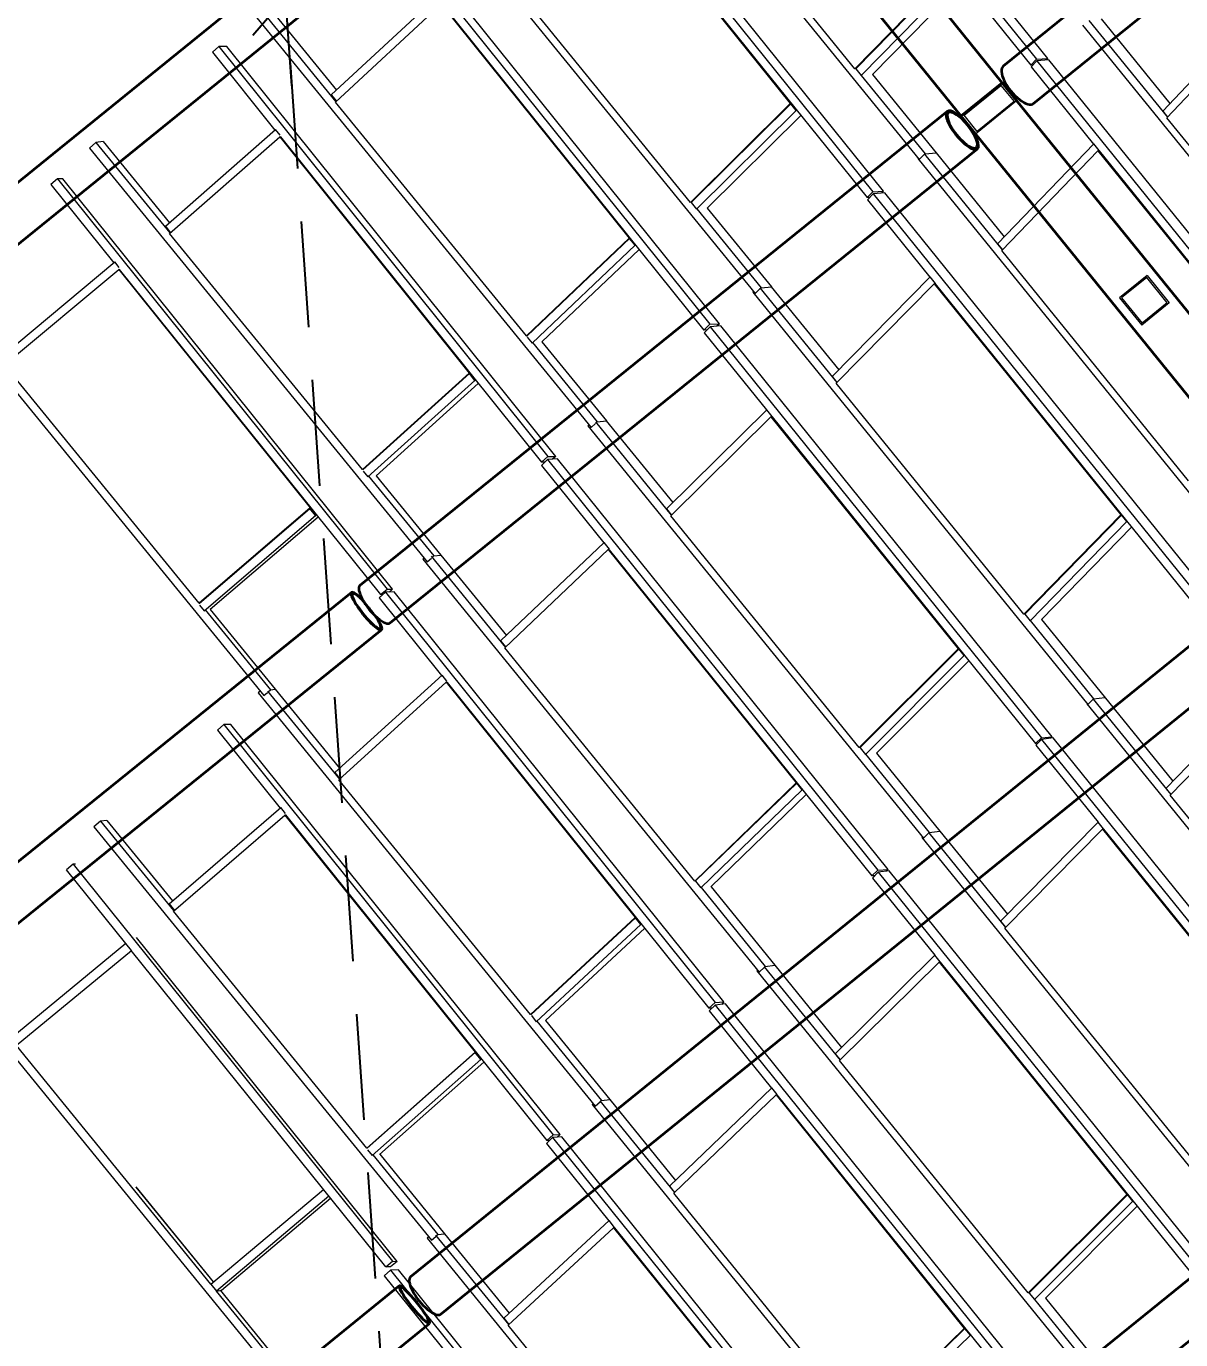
# Model space of a CAD drawing. Header units: millimetres. Extents: x 834681283 to 835686922, y 817551134 to 819407044.
# Drawn here: x 835230313 to 835236851, y 818132868 to 818140307 of the extents above; entities that cross this region are included whole.
import ezdxf

# ---------------------------------------------------------------- set-up
doc = ezdxf.new("R2010")
doc.units = ezdxf.units.MM
doc.header["$LTSCALE"] = 1200
doc.header["$MEASUREMENT"] = 0
for name, pattern in [('P01-MAAN-P-EVA$0$HIDDENX2', [0.75, 0.5, -0.25]), ('P01-MAGP-P-RF$0$P01_MS_01_N1-FloorPlan-PART2OFUPPERROOFSETTINGOUT$0$BH DASHED2', [3, 2, -1]), ('P01-MAGP-P-RF$0$P01_MS_01_N1-FloorPlan-PART2OFUPPERROOFSETTINGOUT$0$BH DASHED3', [2, 1, -1]), ('P01-MAGP-P-RF$0$PHANTOM', [2.5, 1.25, -0.25, 0.25, -0.25, 0.25, -0.25])]:
    doc.linetypes.add(name, pattern=pattern)
doc.layers.get('Defpoints').update_dxf_attribs({"color": 15})
doc.layers.add('P01-MAAN-P-EVA$0$ADA08640', color=2, linetype='Continuous')
doc.layers.add('P01-MAAN-P-EVA$0$HATCH', color=9, linetype='Continuous')
for name, color, linetype, lineweight in [('P01-MAAN-P-EVA$0$AR-DIM_AR_', 4, 'Continuous', 25), ('P01-MAGP-P-RF$0$MMH053__', 253, 'P01-MAGP-P-RF$0$PHANTOM', 40), ('P01-MAGP-P-RF$0$P01_MS_01_N1-FloorPlan-PART2OFUPPERROOFSETTINGOUT$0$S-BEAM', 253, 'Continuous', 35), ('P01-MAGP-P-RF$0$P01_MS_01_N1-FloorPlan-PART2OFUPPERROOFSETTINGOUT$0$S-BEAM-HIDN', 253, 'P01-MAGP-P-RF$0$P01_MS_01_N1-FloorPlan-PART2OFUPPERROOFSETTINGOUT$0$BH DASHED2', 18), ('P01-MAGP-P-RF$0$P01_MS_01_N1-FloorPlan-PART2OFUPPERROOFSETTINGOUT$0$S-COLS-HIDN', 253, 'P01-MAGP-P-RF$0$P01_MS_01_N1-FloorPlan-PART2OFUPPERROOFSETTINGOUT$0$BH DASHED3', 18), ('P01-MAGP-P-RF$0$ROOF MESH HALF TONE$0$A-GLAZ', 253, 'Continuous', 9)]:
    doc.layers.add(name, color=color, linetype=linetype, lineweight=lineweight)
doc.styles.add('P01-MAAN-P-EVA$0$ARIAL', font='arial.ttf', dxfattribs={"width": 0.8})
doc.dimstyles.new('P01-MAAN-P-EVA$0$DIM-500', dxfattribs={"dimscale": 400, "dimtxt": 2, "dimasz": 1, "dimexe": 1, "dimexo": 1, "dimgap": 1, "dimtad": 1, "dimdec": 0, "dimrnd": 0.1, "dimdsep": 46, "dimtxsty": 'P01-MAAN-P-EVA$0$ARIAL', "dimblk1": 'P01-MAAN-P-EVA$0$_OBLIQUE', "dimblk2": 'P01-MAAN-P-EVA$0$_OBLIQUE', "dimsah": 1, "dimcen": 5, "dimdle": 1, "dimclrd": 8, "dimclre": 8, "dimclrt": 4, "dimadec": 3, "dimazin": 2, "dimtfac": 1, "dimtdec": 0, "dimtix": 1, "dimtmove": 2, "dimatfit": 0, "dimldrblk": 'P01-MAAN-P-EVA$0$_OBLIQUE', "dimfxl": 1, "dimtolj": 1, "dimarcsym": 0})

# ---------------------------------------------------------------- blocks, each defined once
blk = doc.blocks.new('P01-MAGP-P-RF$0$P01_MS_01_N1-FloorPlan-PART2OFUPPERROOFSETTINGOUT$0$Circular Hollow Sections - CHS273x10_PSB97-8444765-PART 2 OF  UPPER ROOF SETTING OUT')
at = {"layer": 'P01-MAGP-P-RF$0$P01_MS_01_N1-FloorPlan-PART2OFUPPERROOFSETTINGOUT$0$S-BEAM'}
for p, q in [((19210.8, 53343.6), (12192.2, 48429.1)), ((12348.8, 48205.5), (19367.4, 53120))]:
    blk.add_line(p, q, dxfattribs=at)
for centre, major_axis, start_param, end_param in [((19289.1, 53231.8), (-78.3, 111.8), 0, 3.141593), ((19289.1, 53231.8), (-72.6, 103.6), 0, 3.141593), ((19289.1, 53231.8), (-78.3, 111.8), 3.141593, 6.283185), ((19289.1, 53231.8), (-72.6, 103.6), 3.141593, 6.283185), ((12270.5, 48317.3), (-78.3, 111.8), 0, 3.141593)]:
    blk.add_ellipse(centre, major_axis=major_axis, ratio=0.408255, start_param=start_param, end_param=end_param, dxfattribs=at)
blk = doc.blocks.new('P01-MAGP-P-RF$0$P01_MS_01_N1-FloorPlan-PART2OFUPPERROOFSETTINGOUT$0$Circular Hollow Sections - CHS273x10_PSB97-8457519-PART 2 OF  UPPER ROOF SETTING OUT')
at = {"layer": 'P01-MAGP-P-RF$0$P01_MS_01_N1-FloorPlan-PART2OFUPPERROOFSETTINGOUT$0$S-BEAM'}
for p, q in [((11857.3, 48194.9), (8352.4, 45748.6)), ((8508.7, 45524.7), (12013.5, 47971.1))]:
    blk.add_line(p, q, dxfattribs=at)
for centre, major_axis, start_param, end_param in [((11935.4, 48083), (-78.1, 111.9), 3.141593, 6.283185), ((11935.4, 48083), (-78.1, 111.9), 0, 3.141593), ((11935.4, 48083), (-72.4, 103.7), 0, 3.141593), ((11935.4, 48083), (-72.4, 103.7), 3.141593, 6.283185), ((8430.5, 45636.6), (-78.1, 111.9), 0, 3.141593)]:
    blk.add_ellipse(centre, major_axis=major_axis, ratio=0.322845, start_param=start_param, end_param=end_param, dxfattribs=at)
blk = doc.blocks.new('P01-MAGP-P-RF$0$P01_MS_01_N1-FloorPlan-PART2OFUPPERROOFSETTINGOUT$0$Circular Hollow Sections - CHS273x10_PSB97-8457581-PART 2 OF  UPPER ROOF SETTING OUT')
at = {"layer": 'P01-MAGP-P-RF$0$P01_MS_01_N1-FloorPlan-PART2OFUPPERROOFSETTINGOUT$0$S-BEAM'}
for p, q in [((15288.2, 43272.3), (11790.3, 40823)), ((11946.9, 40599.4), (15444.8, 43048.7))]:
    blk.add_line(p, q, dxfattribs=at)
for centre, major_axis, start_param, end_param in [((15366.5, 43160.5), (-78.3, 111.8), 0, 3.141593), ((15366.5, 43160.5), (-72.6, 103.6), 0, 0.938225), ((15366.5, 43160.5), (-78.3, 111.8), 3.141593, 6.283185), ((15366.5, 43160.5), (-72.6, 103.6), 3.141593, 6.283185), ((15366.5, 43160.5), (-72.6, 103.6), 0.942478, 3.141593), ((11868.6, 40711.2), (-78.3, 111.8), 0, 3.141593)]:
    blk.add_ellipse(centre, major_axis=major_axis, ratio=0.396748, start_param=start_param, end_param=end_param, dxfattribs=at)
blk = doc.blocks.new('P01-MAGP-P-RF$0$P01_MS_01_N1-FloorPlan-PART2OFUPPERROOFSETTINGOUT$0$Circular Hollow Sections - CHS273x10_PSB97-8457542-PART 2 OF  UPPER ROOF SETTING OUT')
at = {"layer": 'P01-MAGP-P-RF$0$P01_MS_01_N1-FloorPlan-PART2OFUPPERROOFSETTINGOUT$0$S-BEAM'}
for p, q in [((13698.1, 45557), (8365.8, 41823.3)), ((8522.4, 41599.7), (13854.7, 45333.4))]:
    blk.add_line(p, q, dxfattribs=at)
for centre, major_axis, start_param, end_param in [((13776.4, 45445.2), (-78.3, 111.8), 0, 3.141593), ((13776.4, 45445.2), (-72.6, 103.6), 0, 3.141593), ((13776.4, 45445.2), (-78.3, 111.8), 3.141593, 6.283185), ((13776.4, 45445.2), (-72.6, 103.6), 3.141593, 6.283185), ((8444.1, 41711.5), (-78.3, 111.8), 0, 3.141593)]:
    blk.add_ellipse(centre, major_axis=major_axis, ratio=0.355683, start_param=start_param, end_param=end_param, dxfattribs=at)
blk = doc.blocks.new('P01-MAGP-P-RF$0$ROOF MESH HALF TONE')
at = {"layer": 'P01-MAGP-P-RF$0$ROOF MESH HALF TONE$0$A-GLAZ', "lineweight": 5}
for p, q in [((10673.8, 50905.6), (12382.9, 48454.1)), ((12447.1, 48454.3), (10738, 50905.9)), ((9948.1, 50397.2), (11680.6, 47933.7)), ((10989, 50372.6), (12347.9, 48423.3)), ((9701.9, 50219), (11406.2, 47769.8)), ((11466.2, 47769.4), (9761.8, 50218.6)), ((11353.3, 48471.8), (10384.6, 49849.1)), ((8962.8, 49707.9), (10700.2, 47241.9)), ((10009.9, 49686.9), (10974.2, 48301.3)), ((10016, 49685.5), (11370.4, 47739.3)), ((8733.7, 49533.2), (10432.9, 47086.3)), ((10486.5, 47085.2), (8787.3, 49532.1)), ((10371.7, 47782.4), (9395.5, 49167.9)), ((8031.2, 49025.3), (8408.2, 48491.3)), ((8080.1, 49031), (8415.4, 48555.9)), ((8384.3, 48530.9), (9020.4, 49042.9)), ((7978.3, 49017.7), (9721.1, 46549.2)), ((8405.3, 48489), (9041, 49000.8)), ((9041, 49000.8), (10010.9, 47604.1)), ((9047.1, 48998.6), (10396, 47056.1)), ((11943.1, 48996), (11353.3, 48471.8)), ((11358.7, 48471.9), (11948.6, 48996.1)), ((11385.2, 48431.6), (11975.1, 48955.8)), ((12000.1, 48922.1), (11450.1, 48433.3)), ((7768.5, 48848.8), (7730.2, 48819.2)), ((7730.2, 48819.2), (8052, 48355.2)), ((7812.7, 48846.9), (7768.5, 48848.8)), ((7768.5, 48848.8), (9465.3, 46402.7)), ((9509.4, 46400.8), (7812.7, 48846.9)), ((12694.4, 48653.4), (13099.8, 48075.6)), ((12762.9, 48656.7), (13117.7, 48151.1)), ((12656.1, 48628.7), (14382.7, 46168.3)), ((13075.1, 48112.1), (13651.4, 48640.7)), ((13096.1, 48072.3), (13672.5, 48600.9)), ((8384.3, 48530.9), (8410.7, 48493.3)), ((9391.3, 47092.5), (8405.3, 48489)), ((11358.7, 48471.9), (11353.3, 48471.8)), ((11357.6, 48470.9), (11358.7, 48471.9)), ((11357.6, 48470.9), (11385.2, 48431.6)), ((11386.4, 48432.6), (11715.5, 47964.6)), ((11450.2, 48433.4), (11778.9, 47965.9)), ((12347.9, 48423.3), (12382.9, 48454.1)), ((12384.3, 48444.6), (12350.1, 48413.7)), ((12382.9, 48454.1), (12447.1, 48454.3)), ((12451.8, 48446.8), (12384.3, 48444.6)), ((12384.3, 48444.6), (14097.6, 45990.8)), ((12447.1, 48454.3), (12438.1, 48446.4)), ((14165.1, 45993), (12451.8, 48446.8)), ((7035.4, 48355.8), (6997.1, 48326.2)), ((7076.8, 48357.8), (7035.4, 48355.8)), ((7035.4, 48355.8), (7417.6, 47815.2)), ((7076.8, 48357.8), (7419.3, 47873.4)), ((7395.2, 47855), (8056, 48358.2)), ((8080.2, 48323.8), (8056, 48358.2)), ((12360.7, 48423.3), (12347.9, 48423.3)), ((12350.1, 48413.7), (12671.8, 47952.9)), ((6997.1, 48326.2), (8742.7, 45856.5)), ((7416.2, 47812), (8076.4, 48314.8)), ((8080.1, 48314.8), (8076.4, 48314.8)), ((8076.4, 48314.8), (9054.2, 46905.1)), ((8080.1, 48314.8), (9426.9, 46373.1)), ((10974.2, 48301.3), (10371.7, 47782.4)), ((10376.8, 47782.4), (10979.3, 48301.3)), ((10979.3, 48301.3), (10974.2, 48301.3)), ((10977.7, 48300), (10980.2, 48300)), ((11005.4, 48260.4), (10977.7, 48300)), ((10402.8, 47741.3), (11005.4, 48260.4)), ((11028.9, 48230), (10463.8, 47743.3)), ((6804.5, 48165.8), (6764.7, 48136.7)), ((6764.7, 48136.7), (7089.3, 47669.2)), ((6835.3, 48163), (6804.5, 48165.8)), ((6804.5, 48165.8), (8504.2, 45717.9)), ((8535, 45715), (6835.3, 48163)), ((13075.1, 48112.1), (13100.3, 48076.1)), ((14057.6, 46702.2), (13096.1, 48072.3)), ((11674.7, 47942.1), (11672.1, 47939.8)), ((11672.1, 47939.8), (13400.3, 45478.6)), ((11680.6, 47933.7), (11712.5, 47961.9)), ((11712.5, 47961.9), (11715.5, 47964.6)), ((11712.5, 47962), (12113.8, 47390.4)), ((11715.5, 47964.6), (11778.9, 47965.9)), ((11778.7, 47965.9), (12130.7, 47464.7)), ((12089, 47427.2), (12672.4, 47953.4)), ((12110.2, 47387.2), (12693.5, 47913.4)), ((12699.9, 47914.2), (12672.4, 47953.4)), ((12699.3, 47913.6), (12693.5, 47913.4)), ((12693.5, 47913.4), (13653, 46539.3)), ((12699.6, 47913.1), (12699.3, 47913.6)), ((12699.7, 47913), (14063.4, 45959.9)), ((7395.2, 47855), (7422.1, 47816.5)), ((8412.5, 46402.4), (7416.2, 47812)), ((10376.8, 47782.4), (10371.7, 47782.4)), ((10375.1, 47780.9), (10376.7, 47782.4)), ((10375.1, 47780.9), (10402.8, 47741.3)), ((11370.4, 47739.3), (11406.2, 47769.8)), ((11407.2, 47757.7), (11372.6, 47726.9)), ((11406.2, 47769.8), (11466.2, 47769.4)), ((11472.4, 47759.6), (11407.2, 47757.7)), ((11407.2, 47757.7), (13119, 45304.7)), ((11466.2, 47769.4), (11454, 47759)), ((13184.1, 45306.5), (11472.4, 47759.6)), ((10404.6, 47742.9), (10736, 47272.5)), ((10464, 47743.3), (10794.8, 47273.9)), ((11386.4, 47739.2), (11370.4, 47739.3)), ((11372.6, 47726.9), (11694.3, 47265.9)), ((6022.6, 47633.4), (7765.6, 45164.9)), ((6411.2, 47179.2), (7095, 47673.4)), ((6432.3, 47135), (7115.1, 47628.5)), ((7117.8, 47640.8), (7095, 47673.4)), ((7117.6, 47628.4), (7115.1, 47628.5)), ((7115.1, 47628.5), (8102.7, 46206)), ((7117.6, 47628.5), (8464.4, 45688.8)), ((10010.9, 47604.1), (9391.3, 47092.5)), ((9395.8, 47092.5), (10015.4, 47604.2)), ((9421, 47050.3), (10040.9, 47562.3)), ((10062.3, 47536.7), (9476.3, 47052.7)), ((10015.4, 47604.2), (10010.9, 47604.1)), ((10013, 47602.2), (10016.7, 47602.3)), ((10040.9, 47562.3), (10013, 47602.2)), ((10044.4, 47562.4), (10040.9, 47562.3)), ((12089, 47427.2), (12114.4, 47391)), ((13074.9, 46013.2), (12110.2, 47387.2)), ((10691.8, 47253.9), (10688, 47250.6)), ((10688, 47250.6), (12417.9, 44788.6)), ((10700.2, 47241.9), (10731.6, 47268.7)), ((10729.6, 47271.5), (11127, 46706.1)), ((10731.6, 47268.7), (10736, 47272.5)), ((10736, 47272.5), (10794.8, 47273.9)), ((10794.5, 47273.9), (11142.4, 46778.7)), ((11102.2, 46743.2), (11695, 47266.6)), ((11722.6, 47227.2), (11695, 47266.6)), ((11123.4, 46703), (11716.2, 47226.3)), ((11721.8, 47226.5), (11716.2, 47226.3)), ((11716.2, 47226.3), (12678.4, 45847.3)), ((11722.3, 47225.8), (11721.8, 47226.5)), ((11722.3, 47225.7), (13084.3, 45273.9)), ((7436.8, 45712.5), (6432.3, 47135)), ((9395.8, 47092.5), (9391.3, 47092.5)), ((9393.1, 47090.2), (9395.7, 47092.5)), ((9395.8, 47086.3), (9421, 47050.3)), ((10396, 47056.1), (10432.9, 47086.3)), ((10432.9, 47086.3), (10486.5, 47085.2)), ((9423.9, 47052.7), (9758.1, 46579.4)), ((9476.6, 47052.9), (9809.8, 46581)), ((10414.5, 47055.8), (10396, 47056.1)), ((10432.6, 47071.4), (10397.2, 47040.8)), ((10397.2, 47040.8), (10718.9, 46579.4)), ((10494.4, 47072.7), (10432.6, 47071.4)), ((10432.6, 47071.4), (12141.9, 44619.5)), ((10486.5, 47085.2), (10470.6, 47072.2)), ((12203.7, 44620.8), (10494.4, 47072.7)), ((9054.2, 46905.1), (8412.5, 46402.4)), ((8414.7, 46401.2), (9054.4, 46902.4)), ((9057.9, 46905.1), (9054.2, 46905.1)), ((9054.4, 46902.4), (9057.9, 46905.1)), ((9054.4, 46902.4), (9059.5, 46902.7)), ((9082.6, 46862.1), (9054.4, 46902.4)), ((9087.5, 46862.4), (9082.6, 46862.1)), ((8440.3, 46358.9), (9082.6, 46862.1)), ((9101, 46843), (8486.9, 46361.9)), ((11102.2, 46743.2), (11127.7, 46706.8)), ((12092.2, 45324.2), (11123.4, 46703)), ((9709.2, 46566.1), (9703.6, 46561.2)), ((9721.1, 46549.2), (9748.3, 46571.4)), ((9747.7, 46579.4), (10139.1, 46022.8)), ((9751.6, 46574.1), (9758.1, 46579.4)), ((9758.1, 46579.4), (9809.8, 46581)), ((9809.3, 46581), (10152.4, 46093.2)), ((10114.4, 46060.6), (10720, 46580.3)), ((10747.7, 46540.7), (10720, 46580.3)), ((9703.6, 46561.2), (11435.9, 44098.1)), ((10135.8, 46019.9), (10741.3, 46539.6)), ((10746.5, 46539.7), (10741.3, 46539.6)), ((10741.3, 46539.6), (11706.7, 45154.7)), ((10747.2, 46538.8), (10746.5, 46539.7)), ((10747.2, 46538.8), (12106.5, 44588.9)), ((8416.2, 46402.4), (8412.5, 46402.4)), ((8416.1, 46393.4), (8440.3, 46358.9)), ((8444.6, 46362.2), (8781.1, 45886.1)), ((8487.5, 46362.1), (8822.5, 45888.1)), ((9461.5, 46385.7), (9425.2, 46355.4)), ((9425.2, 46355.4), (9746.8, 45893.4)), ((9426.9, 46373.1), (9465.3, 46402.7)), ((9445.4, 46372.3), (9426.9, 46373.1)), ((9518.5, 46386), (9461.5, 46385.7)), ((9461.5, 46385.7), (11166.7, 43935.7)), ((9465.3, 46402.7), (9509.4, 46400.8)), ((9509.4, 46400.8), (9490.1, 46385.9)), ((11223.7, 43936), (9518.5, 46386)), ((8102.7, 46206), (7436.8, 45712.5)), ((7437.2, 45711), (8100.5, 46202.5)), ((8100.5, 46202.5), (8105.2, 46206)), ((8100.5, 46202.5), (8107.1, 46203.3)), ((8129, 46161.9), (8100.5, 46202.5)), ((8105.2, 46206), (8102.7, 46206)), ((7461.9, 45667.5), (8129, 46161.9)), ((8143.5, 46150.9), (7496.2, 45671.2)), ((8135.4, 46162.6), (8129, 46161.9)), ((10114.4, 46060.6), (10140.2, 46023.7)), ((11109.5, 44635.3), (10135.8, 46019.9)), ((8727.1, 45878.7), (8718.7, 45871.7)), ((8718.7, 45871.7), (10455.2, 43406.5)), ((8742.7, 45856.5), (8767, 45875.2)), ((8766.8, 45885.2), (9150, 45341.2)), ((8771.4, 45878.7), (8781.1, 45886.1)), ((8781.1, 45886.1), (8822.5, 45888.1)), ((8822, 45888.1), (9159.9, 45408.4)), ((9125.5, 45379.9), (9748.5, 45894.8)), ((9146.9, 45338.7), (9769.7, 45853.4)), ((9776.4, 45855), (9748.5, 45894.8)), ((9774.6, 45853.5), (9769.7, 45853.4)), ((9769.7, 45853.4), (10739, 44460.8)), ((9775.6, 45852.1), (9774.6, 45853.5)), ((9775.6, 45852), (11130.4, 43905.4)), ((12678.4, 45847.3), (12092.2, 45324.2)), ((12097.7, 45324.4), (12684, 45847.5)), ((12684, 45847.5), (12678.4, 45847.3)), ((12710.8, 45807.4), (12683.2, 45846.8)), ((12124.5, 45284.3), (12710.8, 45807.4)), ((12735.4, 45773.9), (12190.1, 45287.4)), ((7439.3, 45712.5), (7436.8, 45712.5)), ((7439.1, 45700.1), (7461.9, 45667.5)), ((8494, 45700.6), (8456.5, 45670.7)), ((8464.4, 45688.8), (8504.2, 45717.9)), ((8477.7, 45687.5), (8464.4, 45688.8)), ((8544.1, 45699.8), (8494, 45700.6)), ((8494, 45700.6), (10194.6, 43252.7)), ((8504.2, 45717.9), (8535, 45715)), ((8535, 45715), (8514.8, 45700.2)), ((10244.6, 43251.9), (8544.1, 45699.8)), ((7467.9, 45672), (7805.4, 45194)), ((7497, 45671.7), (7832.5, 45196.5)), ((8456.5, 45670.7), (8778.2, 45207.6)), ((9125.5, 45379.9), (9151.6, 45342.6)), ((10127.7, 43946.4), (9146.9, 45338.7)), ((12097.7, 45324.4), (12092.2, 45324.2)), ((12096.9, 45323.7), (12097.7, 45324.4)), ((12096.9, 45323.7), (12124.5, 45284.3)), ((12125.4, 45285.1), (12452.6, 44819.4)), ((12190.2, 45287.4), (12512.8, 44828.2)), ((7747, 45191.3), (7734.7, 45181.5)), ((7734.7, 45181.5), (9476.2, 42714)), ((7765.6, 45164.9), (7788.1, 45181.4)), ((7788.2, 45188.8), (8160, 44661.9)), ((7791.6, 45183.9), (7805.4, 45194)), ((7805.4, 45194), (7832.5, 45196.5)), ((7832.3, 45196.5), (8165.3, 44724.6)), ((8136.2, 44701.7), (8780.9, 45209.8)), ((8157.5, 44659.5), (8801.9, 45167.4)), ((8806.2, 45173.8), (8780.9, 45209.8)), ((8806.1, 45167.4), (8801.9, 45167.4)), ((8801.9, 45167.4), (9776.4, 43764.6)), ((8806.1, 45167.4), (8809, 45169.7)), ((8807.7, 45165.2), (8806.1, 45167.4)), ((8807.7, 45165.2), (10157.1, 43222.8)), ((11706.7, 45154.7), (11109.5, 44635.3)), ((11114.8, 44635.5), (11712, 45154.9)), ((11712, 45154.9), (11706.7, 45154.7)), ((11738.6, 45114.4), (11710.9, 45154)), ((11141.4, 44595), (11738.6, 45114.4)), ((11762, 45083.2), (11203.9, 44597.8)), ((7529.1, 45016.6), (7490.2, 44987.1)), ((7569, 45014.7), (7529.1, 45016.6)), ((7529.1, 45016.6), (9227.9, 42569.2)), ((9267.8, 42567.4), (7569, 45014.7)), ((7490.2, 44987.1), (7813.1, 44522)), ((12411.8, 44792.8), (14138.5, 42332.5)), ((12417.9, 44788.6), (12450.2, 44817.3)), ((12450.2, 44817.3), (12452.6, 44819.4)), ((12450.2, 44817.3), (12850.7, 44246.7)), ((12452.6, 44819.4), (12517.1, 44822.2)), ((12512.9, 44828.2), (12868.2, 44321.9)), ((12825.7, 44283.6), (13407.7, 44806.6)), ((12847, 44243.4), (13429, 44766.3)), ((8136.2, 44701.7), (8162.8, 44663.7)), ((9147.3, 43257), (8157.5, 44659.5)), ((11114.8, 44635.5), (11109.5, 44635.3)), ((11113.7, 44634.5), (11114.8, 44635.5)), ((11113.7, 44634.5), (11141.4, 44595)), ((11142.6, 44596), (11471.2, 44128.7)), ((11204, 44597.8), (11532.2, 44131.2)), ((12106.5, 44588.9), (12141.9, 44619.5)), ((12119.8, 44589.2), (12106.5, 44588.9)), ((12143.1, 44609.8), (12108.5, 44579.1)), ((12108.5, 44579.1), (12429.6, 44119.1)), ((12141.9, 44619.5), (12203.7, 44620.8)), ((12208.2, 44613.4), (12143.1, 44609.8)), ((12143.1, 44609.8), (13856.3, 42155.8)), ((12203.7, 44620.8), (12194.3, 44612.6)), ((13921.5, 42159.4), (12208.2, 44613.4)), ((6793.5, 44519.5), (6754.7, 44490.1)), ((6754.7, 44490.1), (8498.2, 42021.6)), ((6830.6, 44521.7), (6793.5, 44519.5)), ((6793.5, 44519.5), (7170.9, 43985.3)), ((6830.6, 44521.7), (7170, 44041.2)), ((7148.6, 44025.2), (7817.3, 44525.1)), ((7841.4, 44490.7), (7817.3, 44525.1)), ((7169.9, 43982), (7838, 44481.4)), ((7841.3, 44481.4), (7838, 44481.4)), ((7838, 44481.4), (8820, 43066.7)), ((7841.3, 44481.4), (9189, 42539.8)), ((10739, 44460.8), (10127.7, 43946.4)), ((10132.5, 43946.5), (10743.8, 44460.9)), ((10158.6, 43905.2), (10770, 44419.7)), ((10743.8, 44460.9), (10739, 44460.8)), ((10742.2, 44459.5), (10744.7, 44459.6)), ((10770, 44419.7), (10742.2, 44459.5)), ((10772.4, 44419.9), (10770, 44419.7)), ((10791.9, 44391.9), (10216.7, 43907.8)), ((6622.2, 44287), (6582.1, 44258.1)), ((6635.9, 44285.7), (6622.2, 44287)), ((6622.2, 44287), (8269.4, 41918.3)), ((12825.7, 44283.6), (12851.2, 44247.2)), ((6888.2, 43817.9), (6582.1, 44258.1)), ((13814.6, 42864.8), (12847, 44243.4)), ((11435.9, 44098.1), (11468, 44125.9)), ((11468.1, 44125.9), (11471.2, 44128.7)), ((11468.1, 44125.9), (11864.3, 43561.8)), ((11471.2, 44128.7), (11532.2, 44131.2)), ((11532.1, 44131.2), (11880.4, 43635.3)), ((11839.2, 43599), (12430.3, 44119.7)), ((12457.9, 44080.2), (12430.3, 44119.7)), ((11430.3, 44106), (11427.6, 44103.7)), ((11427.6, 44103.7), (13155.9, 41642.7)), ((11860.7, 43558.6), (12451.7, 44079.3)), ((12457.2, 44079.6), (12451.7, 44079.3)), ((12451.7, 44079.3), (13417, 42696.5)), ((12457.6, 44079), (12457.2, 44079.6)), ((12457.6, 44079), (13821.7, 42125.2)), ((7148.6, 44025.2), (7175.8, 43986.3)), ((8169.1, 42567.4), (7169.9, 43982)), ((10132.5, 43946.5), (10127.7, 43946.4)), ((10130.7, 43945), (10132.5, 43946.4)), ((10130.7, 43945), (10158.6, 43905.2)), ((10160.5, 43906.8), (10491.5, 43436.8)), ((10216.9, 43907.9), (10547.3, 43438.9)), ((11130.4, 43905.4), (11166.7, 43935.7)), ((11146.4, 43905.5), (11130.4, 43905.4)), ((11167.3, 43923.7), (11132.1, 43893.2)), ((11132.1, 43893.2), (11453.6, 43432.5)), ((11166.7, 43935.7), (11223.7, 43936)), ((11229.5, 43926.6), (11167.3, 43923.7)), ((11167.3, 43923.7), (12879.1, 41470.4)), ((11223.7, 43936), (11211.4, 43925.8)), ((12941.3, 41473.3), (11229.5, 43926.6)), ((6888.6, 43818.2), (6200.8, 43326.3)), ((6917.1, 43777.4), (6888.6, 43818.2)), ((8295.8, 41915.6), (6951.4, 43849)), ((5838.8, 43753.7), (7521.4, 41368)), ((7234.9, 41860), (5869.1, 43796.7)), ((6229.5, 43285.6), (6917.1, 43777.4)), ((8229.3, 41889.3), (6916.6, 43777.1)), ((9776.4, 43764.6), (9147.3, 43257)), ((9148.7, 43254.7), (9778.1, 43762.6)), ((9780.6, 43764.7), (9776.4, 43764.6)), ((9778.1, 43762.6), (9780.6, 43764.7)), ((9778.1, 43762.6), (9781.9, 43762.9)), ((9806.2, 43722.6), (9778.1, 43762.6)), ((9176.7, 43214.7), (9806.2, 43722.6)), ((9825.9, 43699.5), (9228.5, 43217.5)), ((9809.7, 43722.8), (9806.2, 43722.6)), ((11839.2, 43599), (11864.9, 43562.4)), ((12831.5, 42176.2), (11860.7, 43558.6)), ((10447.3, 43417.7), (10443.4, 43414.3)), ((10443.4, 43414.3), (12173.2, 40952.6)), ((10455.2, 43406.5), (10486.9, 43433)), ((10486.3, 43433.9), (10877.2, 42877.6)), ((10486.9, 43433), (10491.5, 43436.8)), ((10491.5, 43436.8), (10547.3, 43438.9)), ((10547, 43438.9), (10891.3, 42949)), ((10852.1, 42915.4), (11454.4, 43433.2)), ((10873.7, 42874.7), (11475.9, 43392.5)), ((11482.1, 43393.6), (11454.4, 43433.2)), ((11481.2, 43392.8), (11475.9, 43392.5)), ((11475.9, 43392.5), (12444, 42005)), ((11481.8, 43392.1), (11481.2, 43392.8)), ((11481.8, 43392), (12843.8, 41439.9)), ((9151.5, 43257), (9147.3, 43257)), ((9151.5, 43250.7), (9176.7, 43214.7)), ((9228.9, 43217.6), (9561.7, 42746)), ((10157.1, 43222.8), (10194.6, 43252.7)), ((10174.9, 43222.5), (10157.1, 43222.8)), ((10193.5, 43238.1), (10157.5, 43207.9)), ((10251.8, 43240.2), (10193.5, 43238.1)), ((10193.5, 43238.1), (11903.4, 40785.7)), ((10194.6, 43252.7), (10244.6, 43251.9)), ((10244.6, 43251.9), (10228.9, 43239.4)), ((11961.7, 40787.7), (10251.8, 43240.2)), ((9179.7, 43217.1), (9513.7, 42743.9)), ((10157.5, 43207.9), (10479.4, 42746.2)), ((8820, 43066.7), (8169.1, 42567.4)), ((8170.8, 42566.2), (8819.6, 43064)), ((8196.4, 42523.7), (8847.9, 43023.6)), ((8864.7, 43007.1), (8238.8, 42526.9)), ((8819.6, 43064), (8823.3, 43066.8)), ((8819.6, 43064), (8824.9, 43064.4)), ((8847.9, 43023.6), (8819.6, 43064)), ((8823.3, 43066.8), (8820, 43066.7)), ((8853, 43023.9), (8847.9, 43023.6)), ((10852.1, 42915.4), (10878, 42878.4)), ((11848.5, 41487.6), (10873.7, 42874.7)), ((9465.1, 42729.7), (9459.3, 42724.8)), ((9459.3, 42724.8), (11191, 40262.2)), ((9476.2, 42714), (9506.9, 42738.5)), ((9504.1, 42742.4), (9889.5, 42194.4)), ((9506.9, 42738.5), (9513.7, 42743.9)), ((9513.7, 42743.9), (9561.7, 42746)), ((9561.4, 42746), (9900.9, 42263.1)), ((9864.5, 42232.7), (10480.5, 42747.1)), ((9886.2, 42191.7), (10502.2, 42706.1)), ((10508.4, 42707.3), (10480.5, 42747.1)), ((10507.2, 42706.3), (10502.2, 42706.1)), ((10502.2, 42706.1), (11473.5, 41313)), ((10507.2, 42706.3), (11867.4, 40755.4)), ((8172.4, 42567.4), (8169.1, 42567.4)), ((8172.3, 42558.1), (8196.4, 42523.7)), ((9222.9, 42553.2), (9186, 42523.2)), ((9189, 42539.8), (9227.9, 42569.2)), ((9275.9, 42554), (9222.9, 42553.2)), ((9222.9, 42553.2), (10929.5, 40102.2)), ((9227.9, 42569.2), (9267.8, 42567.4)), ((9267.8, 42567.4), (9249.6, 42553.6)), ((10982.4, 40103.1), (9275.9, 42554)), ((8200.8, 42527.1), (8537.1, 42051)), ((8239.4, 42527.1), (8574.2, 42053.2)), ((9186, 42523.2), (9508.2, 42060.4)), ((9205.5, 42539), (9189, 42539.8)), ((7251.2, 41871.9), (6851.2, 42438.9)), ((7251.2, 41871.9), (6851.5, 42438.6)), ((7234.4, 41859.6), (7907.9, 42351.4)), ((7936.3, 42310.6), (7262.9, 41818.9)), ((7292.8, 41822.7), (7944.6, 42298.7)), ((9864.5, 42232.7), (9890.6, 42195.4)), ((10865.6, 40799), (9886.2, 42191.7)), ((8483.7, 42042.2), (8475, 42035.1)), ((8475, 42035.1), (10210.1, 39570.9)), ((8498.2, 42021.6), (8523.8, 42041)), ((8523.6, 42048.6), (8901, 41512.6)), ((8527.1, 42043.5), (8537.1, 42051)), ((8537.1, 42051), (8574.2, 42053.2)), ((8573.8, 42053.2), (8908.6, 41577.8)), ((8876.2, 41551.8), (9509.9, 42061.8)), ((9537.9, 42021.8), (9509.9, 42061.8)), ((8898.1, 41510.3), (9531.6, 42020.1)), ((9536.1, 42020.3), (9531.6, 42020.1)), ((9531.6, 42020.1), (10506.5, 40620)), ((9537.1, 42018.8), (9536.1, 42020.3)), ((9537.2, 42018.8), (10892.5, 40072.3)), ((12444, 42005), (11848.5, 41487.6)), ((11853.8, 41487.9), (12449.3, 42005.3)), ((11880.6, 41447.5), (12476.2, 41964.9)), ((12449.3, 42005.3), (12444, 42005)), ((12476.2, 41964.9), (12448.5, 42004.6)), ((8229.3, 41889.3), (8269.4, 41918.3)), ((8255.7, 41886.7), (8229.3, 41889.3)), ((8295.8, 41915.6), (8255.7, 41886.7)), ((8269.4, 41918.3), (8295.8, 41915.6)), ((12498.9, 41934.3), (11943.4, 41451.7)), ((7234.4, 41859.6), (7262.9, 41818.9)), ((7608.6, 41330.1), (7263.6, 41819.4)), ((7263.9, 41819), (7292.8, 41822.7)), ((7631.4, 41332.7), (7286.4, 41821.9)), ((8255.5, 41868.6), (8217.4, 41838.9)), ((8217.4, 41838.9), (8540.1, 41374.7)), ((8301, 41868), (8255.5, 41868.6)), ((8255.5, 41868.6), (9958.2, 39419.4)), ((10003.7, 39418.8), (8301, 41868)), ((8876.2, 41551.8), (8902.7, 41514)), ((9883.7, 40110.5), (8898.1, 41510.3)), ((11853.8, 41487.9), (11848.5, 41487.6)), ((11852.9, 41487.1), (11853.7, 41487.8)), ((11852.9, 41487.1), (11880.6, 41447.5)), ((11881.6, 41448.3), (12208.5, 40983.1)), ((11943.5, 41451.7), (12265.9, 40992.8)), ((11473.5, 41313), (10865.6, 40799)), ((10870.6, 40799.2), (11478.5, 41313.2)), ((11478.5, 41313.2), (11473.5, 41313)), ((11505.2, 41272.5), (11477.3, 41312.3)), ((10897.3, 40758.4), (11505.2, 41272.5))]:
    blk.add_line(p, q, dxfattribs=at)
blk = doc.blocks.new('P01-MAGP-P-RF')
at = {"layer": 'P01-MAGP-P-RF$0$P01_MS_01_N1-FloorPlan-PART2OFUPPERROOFSETTINGOUT$0$S-BEAM'}
for p, q in [((835235840.2, 818139987.3), (835233956.9, 818142313.1)), ((835235607.1, 818139798.5), (835233723.8, 818142124.3)), ((835232018, 818140842.1), (835229397.3, 818138720)), ((835229420.6, 818138387.6), (835232189.8, 818140630)), ((835239613.5, 818135327.6), (835235840.2, 818139987.3)), ((835239380.3, 818135138.8), (835235607.1, 818139798.5)), ((835232153.9, 818137100.6), (835229651.8, 818135080.6)), ((835229675, 818134748.5), (835232325.3, 818136888.2)), ((835232425.2, 818133172.9), (835230890.2, 818131929.9)), ((835231062, 818131717.8), (835232597, 818132960.7))]:
    blk.add_line(p, q, dxfattribs=at)
for centre, major_axis, ratio, start_param, end_param in [((835232239.6, 818136994.4), (-85.7, 106.2), 0.188353, 0, 3.141593), ((835232239.6, 818136994.4), (-79.5, 98.4), 0.188353, 0, 3.141593), ((835232239.6, 818136994.4), (-85.7, 106.2), 0.188353, 5.171987, 6.283185), ((835232239.6, 818136994.4), (-79.5, 98.4), 0.188353, 5.127624, 6.283185), ((835232239.6, 818136994.4), (-79.5, 98.4), 0.188353, 3.141593, 4.297154), ((835232239.6, 818136994.4), (-85.7, 106.2), 0.188353, 3.141593, 4.251633), ((835232511.1, 818133066.8), (-85.9, 106.1), 0.140805, 0, 3.141593), ((835232511.1, 818133066.8), (-85.9, 106.1), 0.140805, 3.141593, 6.283185), ((835232511.1, 818133066.8), (-79.6, 98.3), 0.140805, 3.141593, 6.283185), ((835232511.1, 818133066.8), (-79.6, 98.3), 0.140805, 0, 3.141593)]:
    blk.add_ellipse(centre, major_axis=major_axis, ratio=ratio, start_param=start_param, end_param=end_param, dxfattribs=at)
at = {"layer": 'P01-MAGP-P-RF$0$P01_MS_01_N1-FloorPlan-PART2OFUPPERROOFSETTINGOUT$0$S-BEAM-HIDN'}
for p, q in [((835235604.5, 818139801.7), (835235837.6, 818139990.5)), ((835235842.5, 818139984.6), (835235609.3, 818139795.8)), ((835235624.3, 818139802.7), (835235832.6, 818139971.4)), ((835235832.6, 818139971.4), (835235906.7, 818139879.8)), ((835235688.5, 818139698), (835235921.6, 818139886.8)), ((835235906.7, 818139879.8), (835235698.4, 818139711.2)), ((835235698.4, 818139711.2), (835235624.3, 818139802.7))]:
    blk.add_line(p, q, dxfattribs=at)
for major_axis, start_param, end_param in [((-85.7, 106.2), 4.253949, 5.171622), ((-79.5, 98.4), 4.301639, 5.123139)]:
    blk.add_ellipse((835232239.6, 818136994.4), major_axis=major_axis, ratio=0.188353, start_param=start_param, end_param=end_param, dxfattribs=at)
at = {"layer": 'P01-MAGP-P-RF$0$P01_MS_01_N1-FloorPlan-PART2OFUPPERROOFSETTINGOUT$0$S-COLS-HIDN'}
for p, q in [((835236659.9, 818138895.6), (835236504.5, 818138769.7)), ((835236659.9, 818138895.6), (835236785.8, 818138740.1)), ((835236658.7, 818138884.3), (835236515.7, 818138768.5)), ((835236774.5, 818138741.3), (835236658.7, 818138884.3)), ((835236504.5, 818138769.7), (835236630.4, 818138614.3)), ((835236515.7, 818138768.5), (835236631.5, 818138625.5)), ((835236785.8, 818138740.1), (835236630.4, 818138614.3)), ((835236774.5, 818138741.3), (835236631.5, 818138625.5))]:
    blk.add_line(p, q, dxfattribs=at)
at = {"layer": 'P01-MAGP-P-RF$0$MMH053__', "rotation": 3.998948738169357}
blk.add_blockref('P01-MAGP-P-RF$0$ROOF MESH HALF TONE', (835227060.7, 818090920.1), dxfattribs=at)
at = {"layer": 'P01-MAGP-P-RF$0$P01_MS_01_N1-FloorPlan-PART2OFUPPERROOFSETTINGOUT$0$S-BEAM', "rotation": 3.998948738169357}
for name in ['P01-MAGP-P-RF$0$P01_MS_01_N1-FloorPlan-PART2OFUPPERROOFSETTINGOUT$0$Circular Hollow Sections - CHS273x10_PSB97-8444765-PART 2 OF  UPPER ROOF SETTING OUT', 'P01-MAGP-P-RF$0$P01_MS_01_N1-FloorPlan-PART2OFUPPERROOFSETTINGOUT$0$Circular Hollow Sections - CHS273x10_PSB97-8457519-PART 2 OF  UPPER ROOF SETTING OUT', 'P01-MAGP-P-RF$0$P01_MS_01_N1-FloorPlan-PART2OFUPPERROOFSETTINGOUT$0$Circular Hollow Sections - CHS273x10_PSB97-8457542-PART 2 OF  UPPER ROOF SETTING OUT', 'P01-MAGP-P-RF$0$P01_MS_01_N1-FloorPlan-PART2OFUPPERROOFSETTINGOUT$0$Circular Hollow Sections - CHS273x10_PSB97-8457581-PART 2 OF  UPPER ROOF SETTING OUT']:
    blk.add_blockref(name, (835227060.7, 818090920.1), dxfattribs=at)
blk = doc.blocks.new('P01-MAAN-P-EVA$0$_OBLIQUE')
at = {"color": 0, "linetype": 'ByBlock'}
blk.add_line((-0.5, -0.5), (0.5, 0.5), dxfattribs=at)
blk = doc.blocks.new('*D1574')
at = {"layer": 'Defpoints', "color": 0, "transparency": 16777216}
for p in [(835221805.5, 818139768.5), (835231844.2, 818139570.8), (835221868.4, 818138874.9)]:
    blk.add_point(p, dxfattribs=at)
at = {"layer": 'P01-MAAN-P-EVA$0$AR-DIM_AR_', "color": 8, "lineweight": -2, "transparency": 16777216}
for p, q in [((835231816.1, 818139969.8), (835231752.7, 818140869.7)), ((835232179.8, 818140498.8), (835221406.5, 818139740.5)), ((835221840.3, 818139273.9), (835221777.4, 818140167.6))]:
    blk.add_line(p, q, dxfattribs=at)
at = {"layer": 'P01-MAAN-P-EVA$0$AR-DIM_AR_', "color": 8, "lineweight": -2, "transparency": 16777216, "xscale": 400, "yscale": 400, "zscale": 400}
for p, rotation in [((835231780.8, 818140470.7), 4.026273842512955), ((835221805.5, 818139768.5), 184.0262738425129)]:
    blk.add_blockref('P01-MAAN-P-EVA$0$_OBLIQUE', p, dxfattribs=dict(at, rotation=rotation))
at = {"layer": 'P01-MAAN-P-EVA$0$AR-DIM_AR_', "color": 4, "transparency": 16777216, "insert": (835224539.7, 818140874.1), "char_height": 800, "attachment_point": 5, "rotation": 4.02627, "style": 'P01-MAAN-P-EVA$0$ARIAL'}
blk.add_mtext('\\A1;10000', dxfattribs=at)
blk = doc.blocks.new('P01-MAAN-P-EVA')
at = {"layer": 'P01-MAAN-P-EVA$0$HATCH', "ltscale": 0.1}
h = blk.add_hatch(dxfattribs=at)
h.set_pattern_fill('_USER', color=240, scale=1000, angle=45, pattern_type=0)
h.set_pattern_definition([(45, (0, 0), (-707.1067812, 707.1067812), [])])
edge = h.paths.add_edge_path()
edge.add_arc((835196988.9, 818165277), 4500, 18.1416, 95.30201, ccw=False)
edge.add_line((835201265.2, 818166678.1), (835207845.7, 818146594.5))
edge.add_line((835207845.7, 818146594.5), (835213873.1, 818060376.1))
edge.add_line((835213873.1, 818060376.1), (835249478.8, 818062865.3))
edge.add_line((835249478.8, 818062865.3), (835248374, 818055694))
edge.add_line((835248374, 818055694), (835252895, 818008746))
edge.add_line((835252895, 818008746), (835250408, 818006215))
edge.add_line((835250408, 818006215), (835243261, 818005049))
edge.add_line((835243261, 818005049), (835236208.1, 818004470.2))
edge.add_line((835236208.1, 818004470.2), (835241213, 818020285.1))
edge.add_line((835241213, 818020285.1), (835241220.2, 818039416))
edge.add_line((835241220.2, 818039416), (835229055.7, 818038576))
edge.add_line((835229055.7, 818038576), (835228294.9, 818049593.8))
edge.add_line((835228294.9, 818049593.8), (835229458.6, 818057956.2))
edge.add_line((835229458.6, 818057956.2), (835210625.8, 818056639.6))
edge.add_line((835210625.8, 818056639.6), (835209478.3, 818073053.1))
edge.add_line((835209478.3, 818073053.1), (835194734, 818069578))
edge.add_line((835194734, 818069578), (835179214, 818138785))
edge.add_line((835179214, 818138785), (835191844, 818148372))
edge.add_line((835191844, 818148372), (835202738.6, 818150939.9))
edge.add_line((835202738.6, 818150939.9), (835196573.1, 818169757.7))
at = {"layer": 'P01-MAAN-P-EVA$0$ADA08640', "linetype": 'P01-MAAN-P-EVA$0$HIDDENX2'}
blk.add_lwpolyline([(835253991.2, 818162428.7, -0.186873), (835236587.7, 818162759.3, -0.031609), (835233868.6, 818161056.6, 0.294151), (835230740, 818155361.9), (835234612.5, 818099968.8), (835244273.9, 818100644.3)], format="xyb", dxfattribs=at)
at = {"layer": 'P01-MAAN-P-EVA$0$AR-DIM_AR_'}
dim = blk.add_linear_dim(base=(835221805.5, 818139768.5), p1=(835231844.2, 818139570.8), p2=(835221868.4, 818138874.9), angle=4.02627, dimstyle='P01-MAAN-P-EVA$0$DIM-500', dxfattribs=at)
dim.commit()
dim.dimension.update_dxf_attribs({"geometry": '*D1574', "text_midpoint": (835224539.7, 818140874.1), "dimtype": 160})

msp = doc.modelspace()

# ---------------------------------------------------------------- block references
msp.add_blockref('P01-MAGP-P-RF', (0, 0))

# ---------------------------------------------------------------- next in the draw order: block references
msp.add_blockref('P01-MAAN-P-EVA', (0, 0))

doc.saveas('drawing.dxf')
